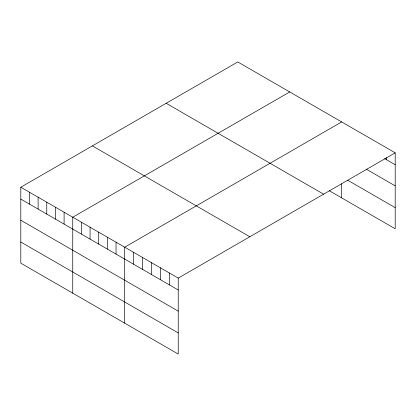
<?xml version="1.0" encoding="UTF-8"?>
<svg xmlns="http://www.w3.org/2000/svg" width="416" height="416" viewBox="0 0 416 416"><rect width="100%" height="100%" fill="white"/><g stroke="black" fill="none" stroke-linecap="round" stroke-linejoin="round"><path stroke-width="0.62" d="M395.2 152.838L178.23 278.106L178.23 354.052L20.8 263.162L20.8 187.216L237.77 61.948L395.2 152.838L395.2 228.784L329.228 190.694M289.723 91.941L72.753 217.209L72.753 293.155M341.676 121.935L124.701 247.203L124.701 323.149M384.608 158.61L395.2 164.731M366.205 169.13L395.2 185.869M347.807 180.284L395.2 207.646M166.171 103.288L323.601 194.178M92.399 145.881L249.829 236.772M20.8 187.216L178.23 278.106M20.8 199.103L178.23 289.994M20.8 220.241L178.23 311.132M20.8 242.024L178.23 332.914M386.277 157.7L386.277 159.578M341.676 183.789L341.676 197.881M169.307 272.958L169.307 284.846M160.389 267.805L160.389 279.692M151.466 262.657L151.466 274.544M142.548 257.504L142.548 269.391M133.624 252.356L133.624 264.243M116.043 242.206L116.043 254.093M107.385 237.208L107.385 249.096M98.727 232.206L98.727 244.093M90.069 227.209L90.069 239.096M81.411 222.212L81.411 234.099M64.095 212.212L64.095 224.099M55.432 207.215L55.432 219.102M46.774 202.212L46.774 214.1M38.116 197.215L38.116 209.102M29.458 192.213L29.458 204.105"/></g></svg>
